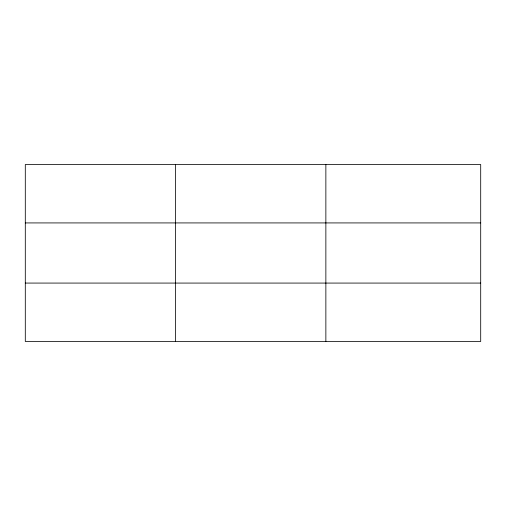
<?xml version="1.0" encoding="UTF-8"?>
<svg xmlns="http://www.w3.org/2000/svg" width="506" height="506" viewBox="0 0 506 506"><rect width="100%" height="100%" fill="white"/><g stroke="black" fill="none" stroke-linecap="round" stroke-linejoin="round"><path stroke-width="0.76" d="M175.582 164.539L175.582 341.461M325.864 164.539L325.864 341.461M480.7 222.925L480.7 164.539L25.3 164.539L25.3 341.461L480.7 341.461L480.7 222.925L25.3 222.925M25.3 283.075L480.7 283.075"/></g></svg>
